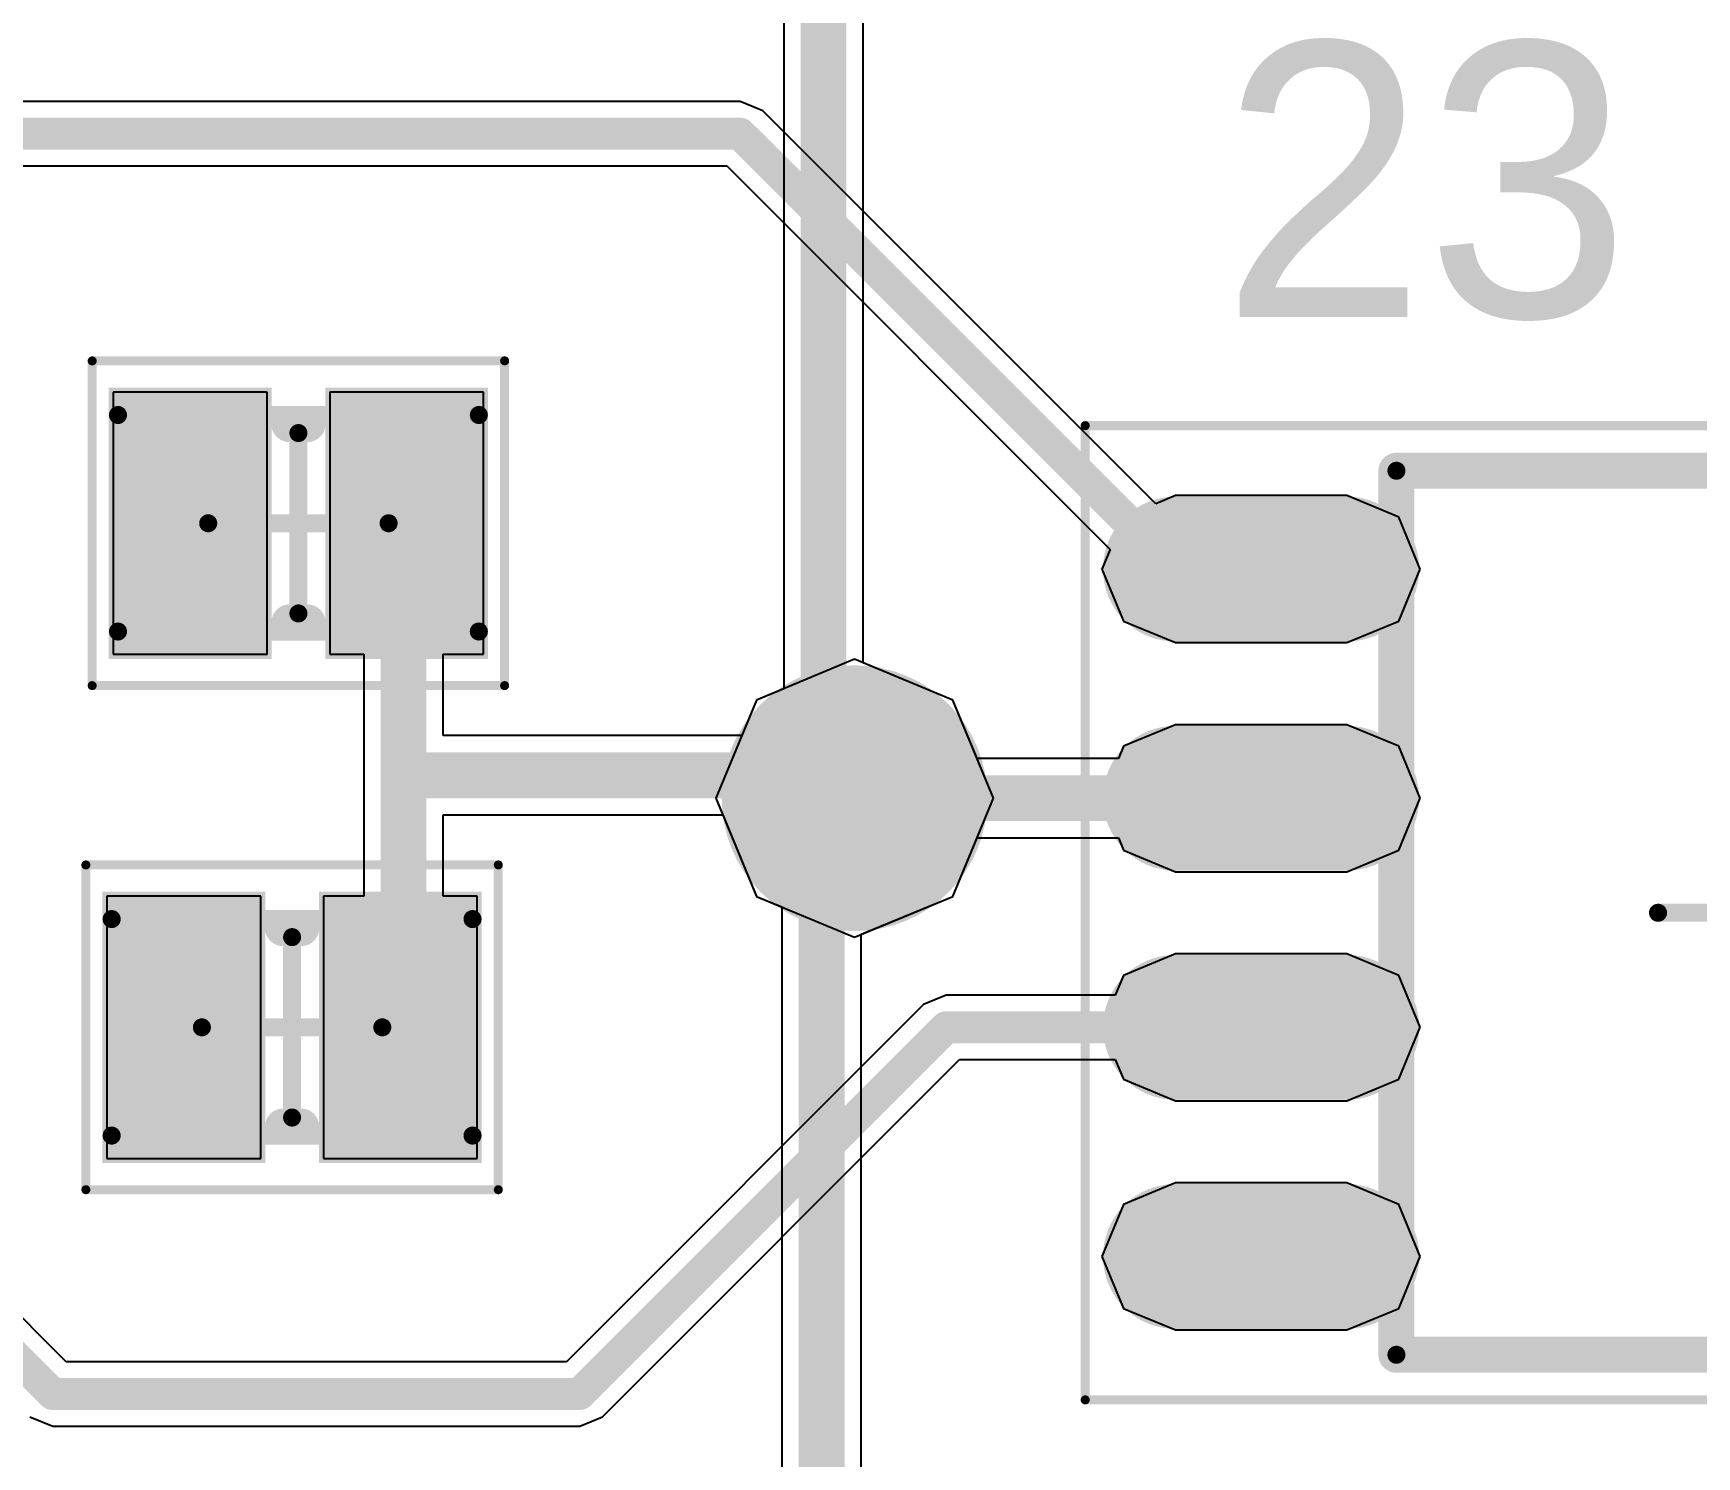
# Model space of a CAD drawing. Header units: millimetres. Extents: x 67 to 176, y 11 to 117.
# Drawn here: x 85.11 to 94.33, y 34.32 to 42.21 of the extents above; entities that cross this region are included whole.
import ezdxf

# ---------------------------------------------------------------- set-up
doc = ezdxf.new("R2010")
doc.units = ezdxf.units.MM
for name, color, linetype in [('BottomLayer', 5, 'Continuous'), ('BottomSolder', 6, 'Continuous'), ('Mechanical13', 56, 'Continuous'), ('Mechanical15', 56, 'Continuous'), ('MultiLayer', 9, 'Continuous'), ('TopLayer', 1, 'Continuous'), ('TopOverlay', 2, 'Continuous'), ('TopPaste', 8, 'Continuous'), ('TopSolder', 216, 'Continuous'), ('ViaHoleLayer', 16, 'Continuous')]:
    doc.layers.add(name, color=color, linetype=linetype)

# ---------------------------------------------------------------- blocks, each defined once
blk = doc.blocks.new('TC4428_18')
at = {"layer": 'Mechanical13', "const_width": 0.1}
for points in [[(-1.95, 2.45), (-1.95, -2.45)], [(1.95, 2.45), (-1.95, 2.45)], [(1.95, 2.45), (1.95, -2.45)], [(1.95, -2.45), (-1.95, -2.45)]]:
    blk.add_lwpolyline(points, dxfattribs=at)
at = {"layer": 'Mechanical13'}
for points, const_width in [([(-1.975, 2.45, 1), (-1.925, 2.45, 1)], 0.05), ([(-1.975, 2.45, 1), (-1.925, 2.45, 1)], 0.05), ([(1.925, 2.45, 1), (1.975, 2.45, 1)], 0.05), ([(1.925, 2.45, 1), (1.975, 2.45, 1)], 0.05), ([(-0.55, 1.55, 1), (-1.55, 1.55, 1)], 0.1), ([(-1.575, 1.55, 1), (-1.525, 1.55, 1)], 0.05), ([(-0.575, 1.55, 1), (-0.525, 1.55, 1)], 0.05), ([(-1.975, -2.45, 1), (-1.925, -2.45, 1)], 0.05), ([(-1.975, -2.45, 1), (-1.925, -2.45, 1)], 0.05), ([(1.925, -2.45, 1), (1.975, -2.45, 1)], 0.05), ([(1.925, -2.45, 1), (1.975, -2.45, 1)], 0.05)]:
    blk.add_lwpolyline(points, format="xyb", close=True, dxfattribs=dict(at, const_width=const_width))
at = {"layer": 'Mechanical15'}
for points, const_width in [([(-3.675, 2.7), (-3.675, -2.7)], 0.05), ([(3.675, 2.7), (-3.675, 2.7)], 0.05), ([(3.675, 2.7), (3.675, -2.7)], 0.05), ([(0, 0.5), (0, -0.5)], 0.1), ([(0.5, 0), (-0.5, 0)], 0.1), ([(3.675, -2.7), (-3.675, -2.7)], 0.05)]:
    blk.add_lwpolyline(points, dxfattribs=dict(at, const_width=const_width))
for points, const_width in [([(-3.6875, 2.7, 1), (-3.6625, 2.7, 1)], 0.025), ([(-3.6875, 2.7, 1), (-3.6625, 2.7, 1)], 0.025), ([(3.6625, 2.7, 1), (3.6875, 2.7, 1)], 0.025), ([(3.6625, 2.7, 1), (3.6875, 2.7, 1)], 0.025), ([(-0.025, 0.5, 1), (0.025, 0.5, 1)], 0.05), ([(-0.525, 0, 1), (-0.475, 0, 1)], 0.05), ([(0.475, 0, 1), (0.525, 0, 1)], 0.05), ([(-0.025, -0.5, 1), (0.025, -0.5, 1)], 0.05), ([(-3.6875, -2.7, 1), (-3.6625, -2.7, 1)], 0.025), ([(-3.6875, -2.7, 1), (-3.6625, -2.7, 1)], 0.025), ([(3.6625, -2.7, 1), (3.6875, -2.7, 1)], 0.025), ([(3.6625, -2.7, 1), (3.6875, -2.7, 1)], 0.025)]:
    blk.add_lwpolyline(points, format="xyb", close=True, dxfattribs=dict(at, const_width=const_width))
at = {"layer": 'TopLayer', "const_width": 0.6}
for points in [[(-3.175, 1.905), (-2.225, 1.905)], [(2.225, 1.905), (3.175, 1.905)], [(-3.175, 0.635), (-2.225, 0.635)], [(2.225, 0.635), (3.175, 0.635)], [(-3.175, -0.635), (-2.225, -0.635)], [(2.225, -0.635), (3.175, -0.635)], [(-3.175, -1.905), (-2.225, -1.905)], [(2.225, -1.905), (3.175, -1.905)]]:
    blk.add_lwpolyline(points, dxfattribs=at)
at = {"layer": 'TopLayer', "const_width": 0.3}
for points in [[(-3.325, 1.905, 1), (-3.025, 1.905, 1)], [(-2.375, 1.905, 1), (-2.075, 1.905, 1)], [(2.075, 1.905, 1), (2.375, 1.905, 1)], [(3.025, 1.905, 1), (3.325, 1.905, 1)], [(-3.325, 0.635, 1), (-3.025, 0.635, 1)], [(-2.375, 0.635, 1), (-2.075, 0.635, 1)], [(2.075, 0.635, 1), (2.375, 0.635, 1)], [(3.025, 0.635, 1), (3.325, 0.635, 1)], [(-3.325, -0.635, 1), (-3.025, -0.635, 1)], [(-2.375, -0.635, 1), (-2.075, -0.635, 1)], [(2.075, -0.635, 1), (2.375, -0.635, 1)], [(3.025, -0.635, 1), (3.325, -0.635, 1)], [(-3.325, -1.905, 1), (-3.025, -1.905, 1)], [(-2.375, -1.905, 1), (-2.075, -1.905, 1)], [(2.075, -1.905, 1), (2.375, -1.905, 1)], [(3.025, -1.905, 1), (3.325, -1.905, 1)]]:
    blk.add_lwpolyline(points, format="xyb", close=True, dxfattribs=at)
at = {"layer": 'TopOverlay'}
for points, const_width in [([(-2.575, 2.755, 1), (-2.825, 2.755, 1)], 0.25), ([(-2.8875, 2.755, 1), (-2.7625, 2.755, 1)], 0.125), ([(-2.6375, 2.755, 1), (-2.5125, 2.755, 1)], 0.125), ([(-2, 2.45, 1), (-1.9, 2.45, 1)], 0.1), ([(-2, 2.45, 1), (-1.9, 2.45, 1)], 0.1), ([(1.9, 2.45, 1), (2, 2.45, 1)], 0.1), ([(1.9, 2.45, 1), (2, 2.45, 1)], 0.1), ([(-0.65, 1.45, 1), (-1.25, 1.45, 1)], 0.6), ([(-1.4, 1.45, 1), (-1.1, 1.45, 1)], 0.3), ([(-0.8, 1.45, 1), (-0.5, 1.45, 1)], 0.3), ([(-2, -2.45, 1), (-1.9, -2.45, 1)], 0.1), ([(-2, -2.45, 1), (-1.9, -2.45, 1)], 0.1), ([(1.9, -2.45, 1), (2, -2.45, 1)], 0.1), ([(1.9, -2.45, 1), (2, -2.45, 1)], 0.1)]:
    blk.add_lwpolyline(points, format="xyb", close=True, dxfattribs=dict(at, const_width=const_width))
at = {"layer": 'TopOverlay', "const_width": 0.2}
for points in [[(-1.95, 2.45), (-1.95, -2.45)], [(1.95, 2.45), (-1.95, 2.45)], [(1.95, 2.45), (1.95, -2.45)], [(1.95, -2.45), (-1.95, -2.45)]]:
    blk.add_lwpolyline(points, dxfattribs=at)
at = {"layer": 'TopPaste', "const_width": 0.6}
for points in [[(-3.175, 1.905), (-2.225, 1.905)], [(2.225, 1.905), (3.175, 1.905)], [(-3.175, 0.635), (-2.225, 0.635)], [(2.225, 0.635), (3.175, 0.635)], [(-3.175, -0.635), (-2.225, -0.635)], [(2.225, -0.635), (3.175, -0.635)], [(-3.175, -1.905), (-2.225, -1.905)], [(2.225, -1.905), (3.175, -1.905)]]:
    blk.add_lwpolyline(points, dxfattribs=at)
at = {"layer": 'TopPaste', "const_width": 0.3}
for points in [[(-3.325, 1.905, 1), (-3.025, 1.905, 1)], [(-2.375, 1.905, 1), (-2.075, 1.905, 1)], [(2.075, 1.905, 1), (2.375, 1.905, 1)], [(3.025, 1.905, 1), (3.325, 1.905, 1)], [(-3.325, 0.635, 1), (-3.025, 0.635, 1)], [(-2.375, 0.635, 1), (-2.075, 0.635, 1)], [(2.075, 0.635, 1), (2.375, 0.635, 1)], [(3.025, 0.635, 1), (3.325, 0.635, 1)], [(-3.325, -0.635, 1), (-3.025, -0.635, 1)], [(-2.375, -0.635, 1), (-2.075, -0.635, 1)], [(2.075, -0.635, 1), (2.375, -0.635, 1)], [(3.025, -0.635, 1), (3.325, -0.635, 1)], [(-3.325, -1.905, 1), (-3.025, -1.905, 1)], [(-2.375, -1.905, 1), (-2.075, -1.905, 1)], [(2.075, -1.905, 1), (2.375, -1.905, 1)], [(3.025, -1.905, 1), (3.325, -1.905, 1)]]:
    blk.add_lwpolyline(points, format="xyb", close=True, dxfattribs=at)
at = {"layer": 'TopSolder', "const_width": 0.8032}
for points in [[(-3.175, 1.905), (-2.225, 1.905)], [(2.225, 1.905), (3.175, 1.905)], [(-3.175, 0.635), (-2.225, 0.635)], [(2.225, 0.635), (3.175, 0.635)], [(-3.175, -0.635), (-2.225, -0.635)], [(2.225, -0.635), (3.175, -0.635)], [(-3.175, -1.905), (-2.225, -1.905)], [(2.225, -1.905), (3.175, -1.905)]]:
    blk.add_lwpolyline(points, dxfattribs=at)
at = {"layer": 'TopSolder', "const_width": 0.4016}
for points in [[(-3.3758, 1.905, 1), (-2.9742, 1.905, 1)], [(-2.4258, 1.905, 1), (-2.0242, 1.905, 1)], [(2.0242, 1.905, 1), (2.4258, 1.905, 1)], [(2.9742, 1.905, 1), (3.3758, 1.905, 1)], [(-3.3758, 0.635, 1), (-2.9742, 0.635, 1)], [(-2.4258, 0.635, 1), (-2.0242, 0.635, 1)], [(2.0242, 0.635, 1), (2.4258, 0.635, 1)], [(2.9742, 0.635, 1), (3.3758, 0.635, 1)], [(-3.3758, -0.635, 1), (-2.9742, -0.635, 1)], [(-2.4258, -0.635, 1), (-2.0242, -0.635, 1)], [(2.0242, -0.635, 1), (2.4258, -0.635, 1)], [(2.9742, -0.635, 1), (3.3758, -0.635, 1)], [(-3.3758, -1.905, 1), (-2.9742, -1.905, 1)], [(-2.4258, -1.905, 1), (-2.0242, -1.905, 1)], [(2.0242, -1.905, 1), (2.4258, -1.905, 1)], [(2.9742, -1.905, 1), (3.3758, -1.905, 1)]]:
    blk.add_lwpolyline(points, format="xyb", close=True, dxfattribs=at)
blk = doc.blocks.new('TC4428_21')
at = {"layer": 'Mechanical13', "const_width": 0.1}
for points in [[(-1.95, 2.45), (-1.95, -2.45)], [(1.95, 2.45), (-1.95, 2.45)], [(1.95, 2.45), (1.95, -2.45)], [(1.95, -2.45), (-1.95, -2.45)]]:
    blk.add_lwpolyline(points, dxfattribs=at)
at = {"layer": 'Mechanical13'}
for points, const_width in [([(-1.975, 2.45, 1), (-1.925, 2.45, 1)], 0.05), ([(-1.975, 2.45, 1), (-1.925, 2.45, 1)], 0.05), ([(1.925, 2.45, 1), (1.975, 2.45, 1)], 0.05), ([(1.925, 2.45, 1), (1.975, 2.45, 1)], 0.05), ([(-0.55, 1.55, 1), (-1.55, 1.55, 1)], 0.1), ([(-1.575, 1.55, 1), (-1.525, 1.55, 1)], 0.05), ([(-0.575, 1.55, 1), (-0.525, 1.55, 1)], 0.05), ([(-1.975, -2.45, 1), (-1.925, -2.45, 1)], 0.05), ([(-1.975, -2.45, 1), (-1.925, -2.45, 1)], 0.05), ([(1.925, -2.45, 1), (1.975, -2.45, 1)], 0.05), ([(1.925, -2.45, 1), (1.975, -2.45, 1)], 0.05)]:
    blk.add_lwpolyline(points, format="xyb", close=True, dxfattribs=dict(at, const_width=const_width))
at = {"layer": 'Mechanical15'}
for points, const_width in [([(-3.675, 2.7), (-3.675, -2.7)], 0.05), ([(3.675, 2.7), (-3.675, 2.7)], 0.05), ([(3.675, 2.7), (3.675, -2.7)], 0.05), ([(0, 0.5), (0, -0.5)], 0.1), ([(0.5, 0), (-0.5, 0)], 0.1), ([(3.675, -2.7), (-3.675, -2.7)], 0.05)]:
    blk.add_lwpolyline(points, dxfattribs=dict(at, const_width=const_width))
for points, const_width in [([(-3.6875, 2.7, 1), (-3.6625, 2.7, 1)], 0.025), ([(-3.6875, 2.7, 1), (-3.6625, 2.7, 1)], 0.025), ([(3.6625, 2.7, 1), (3.6875, 2.7, 1)], 0.025), ([(3.6625, 2.7, 1), (3.6875, 2.7, 1)], 0.025), ([(-0.025, 0.5, 1), (0.025, 0.5, 1)], 0.05), ([(-0.525, 0, 1), (-0.475, 0, 1)], 0.05), ([(0.475, 0, 1), (0.525, 0, 1)], 0.05), ([(-0.025, -0.5, 1), (0.025, -0.5, 1)], 0.05), ([(-3.6875, -2.7, 1), (-3.6625, -2.7, 1)], 0.025), ([(-3.6875, -2.7, 1), (-3.6625, -2.7, 1)], 0.025), ([(3.6625, -2.7, 1), (3.6875, -2.7, 1)], 0.025), ([(3.6625, -2.7, 1), (3.6875, -2.7, 1)], 0.025)]:
    blk.add_lwpolyline(points, format="xyb", close=True, dxfattribs=dict(at, const_width=const_width))
at = {"layer": 'TopLayer', "const_width": 0.6}
for points in [[(-3.175, 1.905), (-2.225, 1.905)], [(2.225, 1.905), (3.175, 1.905)], [(-3.175, 0.635), (-2.225, 0.635)], [(2.225, 0.635), (3.175, 0.635)], [(-3.175, -0.635), (-2.225, -0.635)], [(2.225, -0.635), (3.175, -0.635)], [(-3.175, -1.905), (-2.225, -1.905)], [(2.225, -1.905), (3.175, -1.905)]]:
    blk.add_lwpolyline(points, dxfattribs=at)
at = {"layer": 'TopLayer', "const_width": 0.3}
for points in [[(-3.325, 1.905, 1), (-3.025, 1.905, 1)], [(-2.375, 1.905, 1), (-2.075, 1.905, 1)], [(2.075, 1.905, 1), (2.375, 1.905, 1)], [(3.025, 1.905, 1), (3.325, 1.905, 1)], [(-3.325, 0.635, 1), (-3.025, 0.635, 1)], [(-2.375, 0.635, 1), (-2.075, 0.635, 1)], [(2.075, 0.635, 1), (2.375, 0.635, 1)], [(3.025, 0.635, 1), (3.325, 0.635, 1)], [(-3.325, -0.635, 1), (-3.025, -0.635, 1)], [(-2.375, -0.635, 1), (-2.075, -0.635, 1)], [(2.075, -0.635, 1), (2.375, -0.635, 1)], [(3.025, -0.635, 1), (3.325, -0.635, 1)], [(-3.325, -1.905, 1), (-3.025, -1.905, 1)], [(-2.375, -1.905, 1), (-2.075, -1.905, 1)], [(2.075, -1.905, 1), (2.375, -1.905, 1)], [(3.025, -1.905, 1), (3.325, -1.905, 1)]]:
    blk.add_lwpolyline(points, format="xyb", close=True, dxfattribs=at)
at = {"layer": 'TopOverlay'}
for points, const_width in [([(-2.575, 2.755, 1), (-2.825, 2.755, 1)], 0.25), ([(-2.8875, 2.755, 1), (-2.7625, 2.755, 1)], 0.125), ([(-2.6375, 2.755, 1), (-2.5125, 2.755, 1)], 0.125), ([(-2, 2.45, 1), (-1.9, 2.45, 1)], 0.1), ([(-2, 2.45, 1), (-1.9, 2.45, 1)], 0.1), ([(1.9, 2.45, 1), (2, 2.45, 1)], 0.1), ([(1.9, 2.45, 1), (2, 2.45, 1)], 0.1), ([(-0.65, 1.45, 1), (-1.25, 1.45, 1)], 0.6), ([(-1.4, 1.45, 1), (-1.1, 1.45, 1)], 0.3), ([(-0.8, 1.45, 1), (-0.5, 1.45, 1)], 0.3), ([(-2, -2.45, 1), (-1.9, -2.45, 1)], 0.1), ([(-2, -2.45, 1), (-1.9, -2.45, 1)], 0.1), ([(1.9, -2.45, 1), (2, -2.45, 1)], 0.1), ([(1.9, -2.45, 1), (2, -2.45, 1)], 0.1)]:
    blk.add_lwpolyline(points, format="xyb", close=True, dxfattribs=dict(at, const_width=const_width))
at = {"layer": 'TopOverlay', "const_width": 0.2}
for points in [[(-1.95, 2.45), (-1.95, -2.45)], [(1.95, 2.45), (-1.95, 2.45)], [(1.95, 2.45), (1.95, -2.45)], [(1.95, -2.45), (-1.95, -2.45)]]:
    blk.add_lwpolyline(points, dxfattribs=at)
at = {"layer": 'TopPaste', "const_width": 0.6}
for points in [[(-3.175, 1.905), (-2.225, 1.905)], [(2.225, 1.905), (3.175, 1.905)], [(-3.175, 0.635), (-2.225, 0.635)], [(2.225, 0.635), (3.175, 0.635)], [(-3.175, -0.635), (-2.225, -0.635)], [(2.225, -0.635), (3.175, -0.635)], [(-3.175, -1.905), (-2.225, -1.905)], [(2.225, -1.905), (3.175, -1.905)]]:
    blk.add_lwpolyline(points, dxfattribs=at)
at = {"layer": 'TopPaste', "const_width": 0.3}
for points in [[(-3.325, 1.905, 1), (-3.025, 1.905, 1)], [(-2.375, 1.905, 1), (-2.075, 1.905, 1)], [(2.075, 1.905, 1), (2.375, 1.905, 1)], [(3.025, 1.905, 1), (3.325, 1.905, 1)], [(-3.325, 0.635, 1), (-3.025, 0.635, 1)], [(-2.375, 0.635, 1), (-2.075, 0.635, 1)], [(2.075, 0.635, 1), (2.375, 0.635, 1)], [(3.025, 0.635, 1), (3.325, 0.635, 1)], [(-3.325, -0.635, 1), (-3.025, -0.635, 1)], [(-2.375, -0.635, 1), (-2.075, -0.635, 1)], [(2.075, -0.635, 1), (2.375, -0.635, 1)], [(3.025, -0.635, 1), (3.325, -0.635, 1)], [(-3.325, -1.905, 1), (-3.025, -1.905, 1)], [(-2.375, -1.905, 1), (-2.075, -1.905, 1)], [(2.075, -1.905, 1), (2.375, -1.905, 1)], [(3.025, -1.905, 1), (3.325, -1.905, 1)]]:
    blk.add_lwpolyline(points, format="xyb", close=True, dxfattribs=at)
at = {"layer": 'TopSolder', "const_width": 0.8032}
for points in [[(-3.175, 1.905), (-2.225, 1.905)], [(2.225, 1.905), (3.175, 1.905)], [(-3.175, 0.635), (-2.225, 0.635)], [(2.225, 0.635), (3.175, 0.635)], [(-3.175, -0.635), (-2.225, -0.635)], [(2.225, -0.635), (3.175, -0.635)], [(-3.175, -1.905), (-2.225, -1.905)], [(2.225, -1.905), (3.175, -1.905)]]:
    blk.add_lwpolyline(points, dxfattribs=at)
at = {"layer": 'TopSolder', "const_width": 0.4016}
for points in [[(-3.3758, 1.905, 1), (-2.9742, 1.905, 1)], [(-2.4258, 1.905, 1), (-2.0242, 1.905, 1)], [(2.0242, 1.905, 1), (2.4258, 1.905, 1)], [(2.9742, 1.905, 1), (3.3758, 1.905, 1)], [(-3.3758, 0.635, 1), (-2.9742, 0.635, 1)], [(-2.4258, 0.635, 1), (-2.0242, 0.635, 1)], [(2.0242, 0.635, 1), (2.4258, 0.635, 1)], [(2.9742, 0.635, 1), (3.3758, 0.635, 1)], [(-3.3758, -0.635, 1), (-2.9742, -0.635, 1)], [(-2.4258, -0.635, 1), (-2.0242, -0.635, 1)], [(2.0242, -0.635, 1), (2.4258, -0.635, 1)], [(2.9742, -0.635, 1), (3.3758, -0.635, 1)], [(-3.3758, -1.905, 1), (-2.9742, -1.905, 1)], [(-2.4258, -1.905, 1), (-2.0242, -1.905, 1)], [(2.0242, -1.905, 1), (2.4258, -1.905, 1)], [(2.9742, -1.905, 1), (3.3758, -1.905, 1)]]:
    blk.add_lwpolyline(points, format="xyb", close=True, dxfattribs=at)
blk = doc.blocks.new('C___2P__SM127P600_8N_61')
at = {"layer": 'Mechanical13', "const_width": 0.1}
for points in [[(-1, -0.6), (-1, 0.6)], [(-1, 0.6), (1, 0.6)], [(1, -0.6), (1, 0.6)], [(-1, -0.6), (1, -0.6)]]:
    blk.add_lwpolyline(points, dxfattribs=at)
at = {"layer": 'Mechanical13', "const_width": 0.05}
for points in [[(-1.025, 0.6, 1), (-0.975, 0.6, 1)], [(-1.025, 0.6, 1), (-0.975, 0.6, 1)], [(0.975, 0.6, 1), (1.025, 0.6, 1)], [(0.975, 0.6, 1), (1.025, 0.6, 1)], [(-1.025, -0.6, 1), (-0.975, -0.6, 1)], [(-1.025, -0.6, 1), (-0.975, -0.6, 1)], [(0.975, -0.6, 1), (1.025, -0.6, 1)], [(0.975, -0.6, 1), (1.025, -0.6, 1)]]:
    blk.add_lwpolyline(points, format="xyb", close=True, dxfattribs=at)
at = {"layer": 'Mechanical15'}
for points, const_width in [([(-1.143, -0.9), (-1.143, 0.9)], 0.05), ([(-1.143, 0.9), (1.143, 0.9)], 0.05), ([(1.143, -0.9), (1.143, 0.9)], 0.05), ([(0, -0.5), (0, 0.5)], 0.1), ([(-0.5, 0), (0.5, 0)], 0.1), ([(-1.143, -0.9), (1.143, -0.9)], 0.05)]:
    blk.add_lwpolyline(points, dxfattribs=dict(at, const_width=const_width))
for points, const_width in [([(-1.1555, 0.9, 1), (-1.1305, 0.9, 1)], 0.025), ([(-1.1555, 0.9, 1), (-1.1305, 0.9, 1)], 0.025), ([(1.1305, 0.9, 1), (1.1555, 0.9, 1)], 0.025), ([(1.1305, 0.9, 1), (1.1555, 0.9, 1)], 0.025), ([(-0.025, 0.5, 1), (0.025, 0.5, 1)], 0.05), ([(-0.525, 0, 1), (-0.475, 0, 1)], 0.05), ([(0.475, 0, 1), (0.525, 0, 1)], 0.05), ([(-0.025, -0.5, 1), (0.025, -0.5, 1)], 0.05), ([(-1.1555, -0.9, 1), (-1.1305, -0.9, 1)], 0.025), ([(-1.1555, -0.9, 1), (-1.1305, -0.9, 1)], 0.025), ([(1.1305, -0.9, 1), (1.1555, -0.9, 1)], 0.025), ([(1.1305, -0.9, 1), (1.1555, -0.9, 1)], 0.025)]:
    blk.add_lwpolyline(points, format="xyb", close=True, dxfattribs=dict(at, const_width=const_width))
at = {"layer": 'TopLayer'}
for points in [[(-0.25, -0.65), (-0.25, 0.65), (-0.95, -0.65), (-0.95, 0.65)], [(0.95, -0.65), (0.95, 0.65), (0.25, -0.65), (0.25, 0.65)]]:
    blk.add_solid(points, dxfattribs=at)
at = {"layer": 'TopOverlay', "const_width": 0.2}
for points in [[(-0.05, 0.55), (0.05, 0.55)], [(-0.05, -0.55), (0.05, -0.55)]]:
    blk.add_lwpolyline(points, dxfattribs=at)
at = {"layer": 'TopOverlay', "const_width": 0.1}
for points in [[(-0.1, 0.55, 1), (0, 0.55, 1)], [(0, 0.55, 1), (0.1, 0.55, 1)], [(-0.1, -0.55, 1), (0, -0.55, 1)], [(0, -0.55, 1), (0.1, -0.55, 1)]]:
    blk.add_lwpolyline(points, format="xyb", close=True, dxfattribs=at)
at = {"layer": 'TopPaste'}
for points in [[(-0.25, -0.65), (-0.25, 0.65), (-0.95, -0.65), (-0.95, 0.65)], [(0.95, -0.65), (0.95, 0.65), (0.25, -0.65), (0.25, 0.65)]]:
    blk.add_solid(points, dxfattribs=at)
at = {"layer": 'TopSolder'}
for points in [[(-0.1484, -0.7516), (-0.1484, 0.7516), (-1.0516, -0.7516), (-1.0516, 0.7516)], [(1.0516, -0.7516), (1.0516, 0.7516), (0.1484, -0.7516), (0.1484, 0.7516)]]:
    blk.add_solid(points, dxfattribs=at)
blk = doc.blocks.new('C___2P__SM127P600_8N_70')
at = {"layer": 'Mechanical13', "const_width": 0.1}
for points in [[(-1, -0.6), (-1, 0.6)], [(-1, 0.6), (1, 0.6)], [(1, -0.6), (1, 0.6)], [(-1, -0.6), (1, -0.6)]]:
    blk.add_lwpolyline(points, dxfattribs=at)
at = {"layer": 'Mechanical13', "const_width": 0.05}
for points in [[(-1.025, 0.6, 1), (-0.975, 0.6, 1)], [(-1.025, 0.6, 1), (-0.975, 0.6, 1)], [(0.975, 0.6, 1), (1.025, 0.6, 1)], [(0.975, 0.6, 1), (1.025, 0.6, 1)], [(-1.025, -0.6, 1), (-0.975, -0.6, 1)], [(-1.025, -0.6, 1), (-0.975, -0.6, 1)], [(0.975, -0.6, 1), (1.025, -0.6, 1)], [(0.975, -0.6, 1), (1.025, -0.6, 1)]]:
    blk.add_lwpolyline(points, format="xyb", close=True, dxfattribs=at)
at = {"layer": 'Mechanical15'}
for points, const_width in [([(-1.143, -0.9), (-1.143, 0.9)], 0.05), ([(-1.143, 0.9), (1.143, 0.9)], 0.05), ([(1.143, -0.9), (1.143, 0.9)], 0.05), ([(0, -0.5), (0, 0.5)], 0.1), ([(-0.5, 0), (0.5, 0)], 0.1), ([(-1.143, -0.9), (1.143, -0.9)], 0.05)]:
    blk.add_lwpolyline(points, dxfattribs=dict(at, const_width=const_width))
for points, const_width in [([(-1.1555, 0.9, 1), (-1.1305, 0.9, 1)], 0.025), ([(-1.1555, 0.9, 1), (-1.1305, 0.9, 1)], 0.025), ([(1.1305, 0.9, 1), (1.1555, 0.9, 1)], 0.025), ([(1.1305, 0.9, 1), (1.1555, 0.9, 1)], 0.025), ([(-0.025, 0.5, 1), (0.025, 0.5, 1)], 0.05), ([(-0.525, 0, 1), (-0.475, 0, 1)], 0.05), ([(0.475, 0, 1), (0.525, 0, 1)], 0.05), ([(-0.025, -0.5, 1), (0.025, -0.5, 1)], 0.05), ([(-1.1555, -0.9, 1), (-1.1305, -0.9, 1)], 0.025), ([(-1.1555, -0.9, 1), (-1.1305, -0.9, 1)], 0.025), ([(1.1305, -0.9, 1), (1.1555, -0.9, 1)], 0.025), ([(1.1305, -0.9, 1), (1.1555, -0.9, 1)], 0.025)]:
    blk.add_lwpolyline(points, format="xyb", close=True, dxfattribs=dict(at, const_width=const_width))
at = {"layer": 'TopLayer'}
for points in [[(-0.25, -0.65), (-0.25, 0.65), (-0.95, -0.65), (-0.95, 0.65)], [(0.95, -0.65), (0.95, 0.65), (0.25, -0.65), (0.25, 0.65)]]:
    blk.add_solid(points, dxfattribs=at)
at = {"layer": 'TopOverlay', "const_width": 0.2}
for points in [[(-0.05, 0.55), (0.05, 0.55)], [(-0.05, -0.55), (0.05, -0.55)]]:
    blk.add_lwpolyline(points, dxfattribs=at)
at = {"layer": 'TopOverlay', "const_width": 0.1}
for points in [[(-0.1, 0.55, 1), (0, 0.55, 1)], [(0, 0.55, 1), (0.1, 0.55, 1)], [(-0.1, -0.55, 1), (0, -0.55, 1)], [(0, -0.55, 1), (0.1, -0.55, 1)]]:
    blk.add_lwpolyline(points, format="xyb", close=True, dxfattribs=at)
at = {"layer": 'TopPaste'}
for points in [[(-0.25, -0.65), (-0.25, 0.65), (-0.95, -0.65), (-0.95, 0.65)], [(0.95, -0.65), (0.95, 0.65), (0.25, -0.65), (0.25, 0.65)]]:
    blk.add_solid(points, dxfattribs=at)
at = {"layer": 'TopSolder'}
for points in [[(-0.1484, -0.7516), (-0.1484, 0.7516), (-1.0516, -0.7516), (-1.0516, 0.7516)], [(1.0516, -0.7516), (1.0516, 0.7516), (0.1484, -0.7516), (0.1484, 0.7516)]]:
    blk.add_solid(points, dxfattribs=at)

msp = doc.modelspace()

# ---------------------------------------------------------------- linework, layer by layer
at = {"layer": 'BottomLayer'}
for p, q in [((89.2691, 45.113), (89.2691, 38.58)), ((89.7089, 38.7234), (89.7089, 44.9696)), ((90.2063, 38.5173), (89.7089, 38.7234)), ((89.2691, 38.58), (89.1177, 38.5173)), ((89.1177, 38.5173), (88.8922, 37.973)), ((90.4318, 37.973), (90.2063, 38.5173)), ((88.8922, 37.973), (89.1177, 37.4287)), ((90.2063, 37.4287), (90.4318, 37.973)), ((89.1177, 37.4287), (89.2592, 37.3701)), ((89.2592, 37.3701), (89.2592, 30.9559)), ((89.6991, 37.2186), (90.2063, 37.4287)), ((89.6991, 31.1074), (89.6991, 37.2186))]:
    msp.add_line(p, q, dxfattribs=at)
at = {"layer": 'BottomLayer', "const_width": 0.254}
for points in [[(89.489, 38.054), (89.489, 45.639)], [(89.4791, 30.4241), (89.4791, 37.9019)]]:
    msp.add_lwpolyline(points, dxfattribs=at)
at = {"layer": 'BottomLayer'}
for points, const_width in [([(89.3445, 37.973, 1), (89.9795, 37.973, 1)], 0.635), ([(89.4255, 38.054, 1), (89.5525, 38.054, 1)], 0.127), ([(89.4156, 37.9019, 1), (89.5426, 37.9019, 1)], 0.127)]:
    msp.add_lwpolyline(points, format="xyb", close=True, dxfattribs=dict(at, const_width=const_width))
at = {"layer": 'BottomSolder', "const_width": 0.7366}
msp.add_lwpolyline([(89.2937, 37.973, 1), (90.0303, 37.973, 1)], format="xyb", close=True, dxfattribs=at)
at = {"layer": 'MultiLayer', "const_width": 0.635}
msp.add_lwpolyline([(89.3445, 37.973, 1), (89.9795, 37.973, 1)], format="xyb", close=True, dxfattribs=at)
at = {"layer": 'TopLayer'}
for p, q in [((85.291, 34.8497), (77.4694, 42.6714)), ((89.027, 41.8347), (79.703, 41.8347)), ((89.1534, 41.7824), (89.027, 41.8347)), ((91.3308, 39.605), (89.1534, 41.7824)), ((79.629, 41.4773), (88.953, 41.4773)), ((88.953, 41.4773), (91.078, 39.3522)), ((86.4052, 40.2232), (85.5528, 40.2232)), ((85.5528, 40.2232), (85.5528, 38.7708)), ((86.4052, 38.7708), (86.4052, 40.2232)), ((87.6052, 40.2232), (86.7528, 40.2232)), ((86.7528, 40.2232), (86.7528, 38.7708)), ((87.6052, 38.7708), (87.6052, 40.2232)), ((91.44, 39.6502), (91.3308, 39.605)), ((92.39, 39.6502), (91.44, 39.6502)), ((92.6779, 39.5309), (92.39, 39.6502)), ((92.7972, 39.243), (92.6779, 39.5309)), ((91.078, 39.3522), (91.0328, 39.243)), ((91.0328, 39.243), (91.1521, 38.9551)), ((92.6779, 38.9551), (92.7972, 39.243)), ((91.1521, 38.9551), (91.44, 38.8358)), ((92.39, 38.8358), (92.6779, 38.9551)), ((91.44, 38.8358), (92.39, 38.8358)), ((85.5528, 38.7708), (86.4052, 38.7708)), ((86.7528, 38.7708), (86.9416, 38.7708)), ((86.9416, 38.7708), (86.9416, 38.1)), ((87.3814, 38.3199), (87.3814, 38.7708)), ((87.3814, 38.7708), (87.6052, 38.7708)), ((89.662, 38.7428), (89.1177, 38.5173)), ((90.2063, 38.5173), (89.662, 38.7428)), ((89.1177, 38.5173), (89.0359, 38.3199)), ((90.3407, 38.1929), (90.2063, 38.5173)), ((91.44, 38.3802), (91.1521, 38.2609)), ((92.39, 38.3802), (91.44, 38.3802)), ((92.6779, 38.2609), (92.39, 38.3802)), ((89.0359, 38.3199), (87.3814, 38.3199)), ((91.1239, 38.1929), (90.3407, 38.1929)), ((91.1521, 38.2609), (91.1239, 38.1929)), ((92.7972, 37.973), (92.6779, 38.2609)), ((86.9416, 38.1), (86.9416, 37.4292)), ((92.6779, 37.6851), (92.7972, 37.973)), ((87.3814, 37.4292), (87.3814, 37.8801)), ((87.3814, 37.8801), (88.9307, 37.8801)), ((88.9307, 37.8801), (89.1177, 37.4287)), ((90.2063, 37.4287), (90.3407, 37.7531)), ((90.3407, 37.7531), (91.1239, 37.7531)), ((91.1239, 37.7531), (91.1521, 37.6851)), ((91.1521, 37.6851), (91.44, 37.5658)), ((92.39, 37.5658), (92.6779, 37.6851)), ((91.44, 37.5658), (92.39, 37.5658)), ((86.3702, 37.4292), (85.5178, 37.4292)), ((85.5178, 37.4292), (85.5178, 35.9768)), ((86.3702, 35.9768), (86.3702, 37.4292)), ((86.9416, 37.4292), (86.7178, 37.4292)), ((86.7178, 37.4292), (86.7178, 35.9768)), ((87.5702, 37.4292), (87.3814, 37.4292)), ((87.5702, 35.9768), (87.5702, 37.4292)), ((89.1177, 37.4287), (89.662, 37.2032)), ((89.662, 37.2032), (90.2063, 37.4287)), ((91.44, 37.1102), (91.1521, 36.9909)), ((92.39, 37.1102), (91.44, 37.1102)), ((92.6779, 36.9909), (92.39, 37.1102)), ((91.1521, 36.9909), (91.1068, 36.8817)), ((92.7972, 36.703), (92.6779, 36.9909)), ((90.17, 36.8817), (90.0436, 36.8294)), ((91.1068, 36.8817), (90.17, 36.8817)), ((90.0436, 36.8294), (88.064, 34.8497)), ((92.6779, 36.4151), (92.7972, 36.703)), ((88.2644, 34.5446), (90.244, 36.5243)), ((90.244, 36.5243), (91.1068, 36.5243)), ((91.1068, 36.5243), (91.1521, 36.4151)), ((91.1521, 36.4151), (91.44, 36.2958)), ((92.39, 36.2958), (92.6779, 36.4151)), ((91.44, 36.2958), (92.39, 36.2958)), ((85.5178, 35.9768), (86.3702, 35.9768)), ((86.7178, 35.9768), (87.5702, 35.9768)), ((91.44, 35.8402), (91.1521, 35.7209)), ((92.39, 35.8402), (91.44, 35.8402)), ((92.6779, 35.7209), (92.39, 35.8402)), ((91.1521, 35.7209), (91.0328, 35.433)), ((92.7972, 35.433), (92.6779, 35.7209)), ((91.0328, 35.433), (91.1521, 35.1451)), ((92.6779, 35.1451), (92.7972, 35.433)), ((91.1521, 35.1451), (91.44, 35.0258)), ((92.39, 35.0258), (92.6779, 35.1451)), ((91.44, 35.0258), (92.39, 35.0258)), ((88.064, 34.8497), (85.291, 34.8497)), ((85.0906, 34.5446), (85.217, 34.4923)), ((85.217, 34.4923), (88.138, 34.4923)), ((88.138, 34.4923), (88.2644, 34.5446))]:
    msp.add_line(p, q, dxfattribs=at)
for points, const_width in [([(77.343, 42.545), (85.217, 34.671)], 0.1778), ([(79.629, 41.656), (89.027, 41.656)], 0.1778), ([(89.027, 41.656), (91.44, 39.243)], 0.1778), ([(87.1615, 39.4795), (87.179, 39.497)], 0.254), ([(87.1615, 38.1), (87.1615, 39.4795)], 0.254), ([(91.44, 39.243), (91.915, 39.243)], 0.1778), ([(87.1615, 36.7205), (87.1615, 38.1)], 0.254), ([(87.1615, 38.1), (89.535, 38.1)], 0.254), ([(89.535, 38.1), (89.662, 37.973)], 0.254), ([(89.662, 37.973), (91.915, 37.973)], 0.254), ([(87.144, 36.703), (87.1615, 36.7205)], 0.254), ([(88.138, 34.671), (90.17, 36.703)], 0.1778), ([(90.17, 36.703), (91.915, 36.703)], 0.1778), ([(85.217, 34.671), (88.138, 34.671)], 0.1778)]:
    msp.add_lwpolyline(points, dxfattribs=dict(at, const_width=const_width))
for points, const_width in [([(88.9825, 41.656, 1), (89.0714, 41.656, 1)], 0.0889), ([(88.9825, 41.656, 1), (89.0714, 41.656, 1)], 0.0889), ([(87.098, 39.4795, 1), (87.225, 39.4795, 1)], 0.127), ([(87.098, 39.4795, 1), (87.225, 39.4795, 1)], 0.127), ([(87.1155, 39.497, 1), (87.2425, 39.497, 1)], 0.127), ([(91.3956, 39.243, 1), (91.4844, 39.243, 1)], 0.0889), ([(91.3956, 39.243, 1), (91.4844, 39.243, 1)], 0.0889), ([(91.8706, 39.243, 1), (91.9595, 39.243, 1)], 0.0889), ([(89.3445, 37.973, 1), (89.9795, 37.973, 1)], 0.635), ([(87.098, 38.1, 1), (87.225, 38.1, 1)], 0.127), ([(87.098, 38.1, 1), (87.225, 38.1, 1)], 0.127), ([(87.098, 38.1, 1), (87.225, 38.1, 1)], 0.127), ([(89.4715, 38.1, 1), (89.5985, 38.1, 1)], 0.127), ([(89.4715, 38.1, 1), (89.5985, 38.1, 1)], 0.127), ([(89.5985, 37.973, 1), (89.7255, 37.973, 1)], 0.127), ([(89.5985, 37.973, 1), (89.7255, 37.973, 1)], 0.127), ([(91.8515, 37.973, 1), (91.9785, 37.973, 1)], 0.127), ([(87.0805, 36.703, 1), (87.2075, 36.703, 1)], 0.127), ([(87.098, 36.7205, 1), (87.225, 36.7205, 1)], 0.127), ([(87.098, 36.7205, 1), (87.225, 36.7205, 1)], 0.127), ([(90.1255, 36.703, 1), (90.2144, 36.703, 1)], 0.0889), ([(90.1255, 36.703, 1), (90.2144, 36.703, 1)], 0.0889), ([(91.8706, 36.703, 1), (91.9595, 36.703, 1)], 0.0889), ([(85.1726, 34.671, 1), (85.2614, 34.671, 1)], 0.0889), ([(85.1726, 34.671, 1), (85.2614, 34.671, 1)], 0.0889), ([(88.0935, 34.671, 1), (88.1825, 34.671, 1)], 0.0889), ([(88.0935, 34.671, 1), (88.1825, 34.671, 1)], 0.0889)]:
    msp.add_lwpolyline(points, format="xyb", close=True, dxfattribs=dict(at, const_width=const_width))
at = {"layer": 'TopSolder', "const_width": 0.7366}
msp.add_lwpolyline([(89.2937, 37.973, 1), (90.0303, 37.973, 1)], format="xyb", close=True, dxfattribs=at)
at = {"layer": 'ViaHoleLayer', "const_width": 0.3556}
msp.add_lwpolyline([(89.4842, 37.973, 1), (89.8398, 37.973, 1)], format="xyb", close=True, dxfattribs=at)

# ---------------------------------------------------------------- block references
at = {"rotation": 180}
for name, p in [('TC4428_21', (94.742, 45.085)), ('TC4428_18', (94.615, 37.338))]:
    msp.add_blockref(name, p, dxfattribs=at)
for name, p in [('C___2P__SM127P600_8N_70', (86.579, 39.497)), ('C___2P__SM127P600_8N_61', (86.544, 36.703))]:
    msp.add_blockref(name, p)

# ---------------------------------------------------------------- texts
at = {"layer": 'TopOverlay'}
msp.add_text('23', height=1.524, dxfattribs=at).set_placement((91.694, 40.64))

doc.saveas('drawing.dxf')
